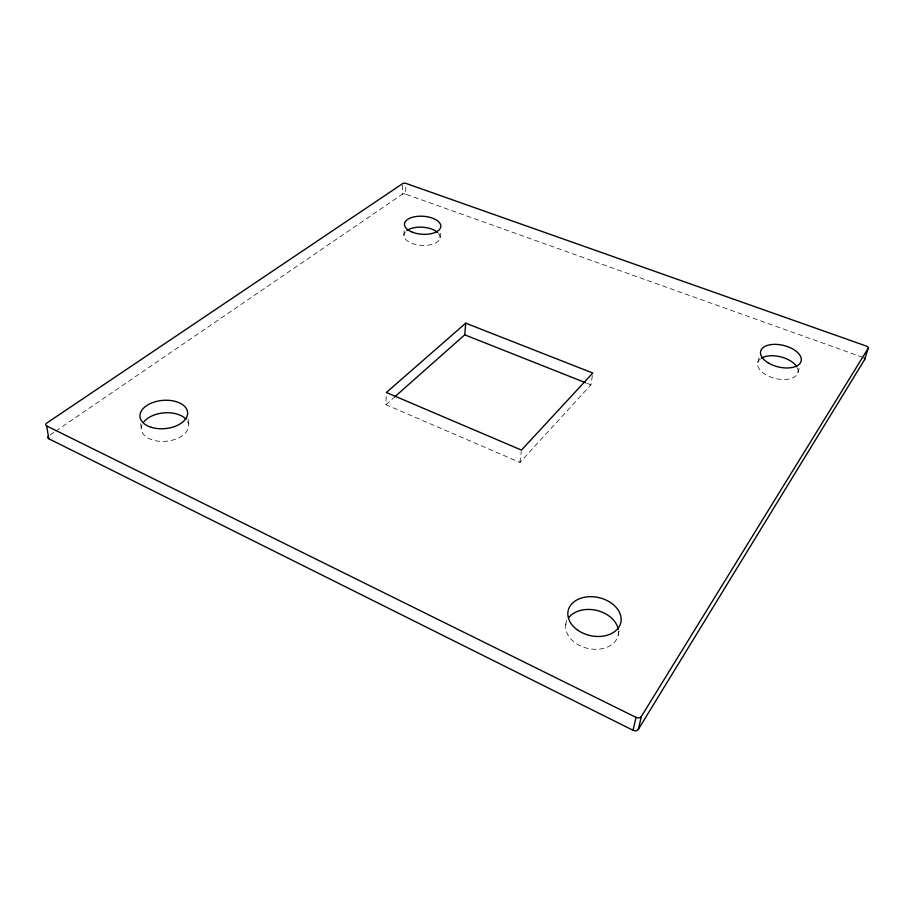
<?xml version="1.0" encoding="UTF-8"?>
<svg xmlns="http://www.w3.org/2000/svg" width="914" height="914" viewBox="0 0 914 914"><rect width="100%" height="100%" fill="white"/><g stroke="black" fill="none" stroke-linecap="round" stroke-linejoin="round"><path stroke-width="0.69" stroke-dasharray="4.57 3.43" d="M592.363 375.665L590.901 384.84L519.952 462.404L385.879 404.673L386.268 395.202M55.857 431.02L402.217 194.282L402.686 183.588M862.759 357.328L405.519 194.099L405.953 184.754M403.931 235.401L404.251 228.511M440.057 237.869L440.411 232.373M519.952 462.404L521.3 451.47M565.766 624.696L566.634 619.566M618.161 635.321L619.212 630.214M757.855 362.298L759.477 355.946M797.911 372.695L800.036 365.052M385.879 404.673L393.34 398.07M49.973 435.053L54.68 431.831M586.959 383.274L590.901 384.84M140.699 423.559L141.293 429.169M188.113 419.012L188.547 424.587M402.217 194.282A2.399 1.143 3.4 0 1 405.519 194.099M797.488 368.148A20.691 11.139 13.7 0 1 774.969 378.396A20.691 11.139 13.7 0 1 760.391 358.871M618.492 631.448A26.746 19.525 12.9 0 1 588.696 648.62A26.746 19.525 12.9 0 1 566.76 621.052M187.69 421.754A23.741 14.236 -5.4 0 1 165.16 441.336A23.741 14.236 -5.4 0 1 142.07 424.747M438.423 233.241A18.12 9.083 3.8 0 1 422.382 245.398A18.12 9.083 3.8 0 1 405.313 231.962"/><path stroke-width="1.37" d="M394.402 397.122L464.735 334.832L465.706 323.168L592.786 373.038L521.471 450.099L386.371 392.494L465.706 323.168M633.059 730.286L636.03 717.387A4.09 3.13 18.2 0 0 641.354 716.485L868.186 348.28A2.879 1.462 15.1 0 0 866.289 346.052L406.01 183.417A2.411 1.131 3.5 0 0 402.686 183.588L46.728 423.091A3.473 1.999 -8.4 0 0 46.694 425.947L48.762 438.72L633.059 730.286A4.056 3.13 18.6 0 0 638.326 729.383L864.633 359.568L868.186 348.28M638.326 729.383L641.354 716.485M464.735 334.832L585.646 382.749M46.694 425.947L636.03 717.387M48.762 438.72A3.45 2.011 -8.6 0 1 48.065 436.549M864.084 358.06A2.856 1.462 15.2 0 1 864.633 359.568M761.453 358.151A20.691 11.139 13.7 0 1 780.636 356.837A20.691 11.139 13.7 0 1 796.871 366.925M568.554 617.91A26.746 19.525 12.9 0 1 596.511 610.369A26.746 19.525 12.9 0 1 618.264 629.415M143.727 422.005A23.741 14.236 -5.4 0 1 164.691 412.808A23.741 14.236 -5.4 0 1 185.93 419.218M406.856 230.568A18.12 9.083 3.8 0 1 437.566 232.385M768.251 362.892A20.828 11.071 13.5 0 0 801.098 361.236A20.828 11.071 13.5 0 0 773.324 344.395A20.828 11.071 13.5 0 0 768.251 362.892M577.591 630.066A26.986 19.48 12.7 0 0 620.789 622.548A26.986 19.48 12.7 0 0 585.029 597.162A26.986 19.48 12.7 0 0 577.591 630.066M151.278 427.318A23.913 14.167 -5.1 0 0 187.633 413.516A23.913 14.167 -5.1 0 0 152.455 402.663A23.913 14.167 -5.1 0 0 151.278 427.318M412.34 232.202A18.223 9.014 3.8 0 0 440.777 226.878A18.223 9.014 3.8 0 0 414.785 216.732A18.223 9.014 3.8 0 0 412.34 232.202"/></g></svg>
